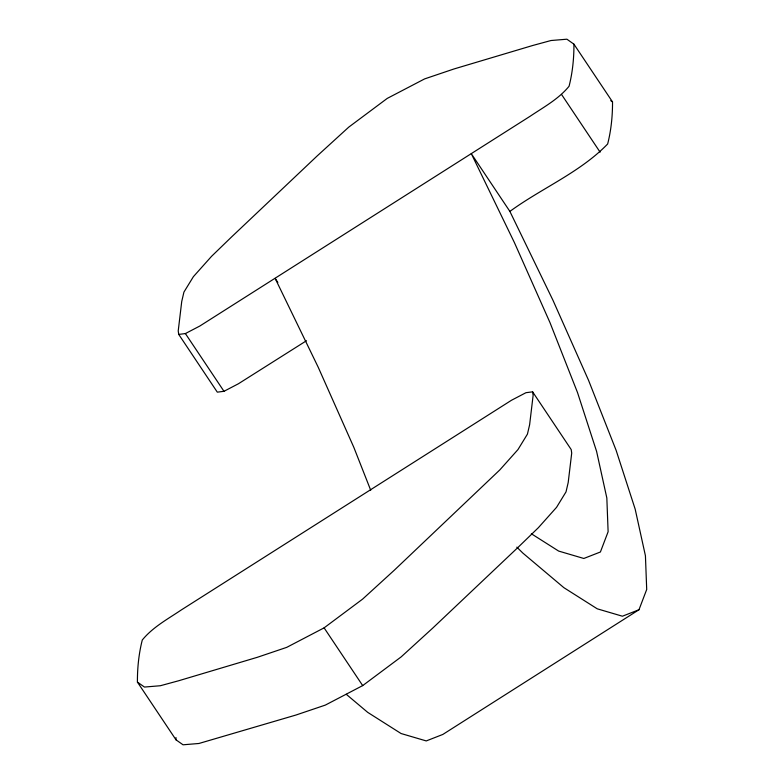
<?xml version="1.0" encoding="UTF-8"?>
<svg xmlns="http://www.w3.org/2000/svg" width="784" height="784" viewBox="0 0 784 784"><rect width="100%" height="100%" fill="white"/><g stroke="black" fill="none" stroke-linecap="round" stroke-linejoin="round"><path stroke-width="1.18" d="M346.254 694.291L367.706 712.362L401.075 733.53L426.251 740.929L442.833 734.441L638.989 609.736L646.702 589.48L645.428 555.768L635.177 509.149L616.136 450.369L588.578 380.377L552.975 300.292L509.884 211.406L471.302 153.664L514.392 242.55L549.996 322.636L577.543 392.637L596.595 451.408L606.836 498.026L608.119 531.738L600.407 551.995L583.825 558.473L558.649 551.074L531.346 533.757M178.732 334.415L185.387 333.563L199.832 326.026L530.151 116.248C543.704 107.124 558.58 99.098 569.066 86.25C572.536 72.657 574.015 58.232 573.927 44.169L566.901 39.2L550.995 40.523L532.689 45.501L453.975 68.972L424.624 78.9L387.247 98.402L348.762 127.126L317.157 155.957L231.584 236.935L211.562 256.319L193.393 276.664L183.917 292.118L181.731 301.507L178.223 330.926L178.732 334.415L217.315 392.157L223.979 391.304L238.424 383.758L306.495 340.717M509.884 211.406C541.715 188.15 579.964 172.519 607.649 143.991C611.128 130.399 612.598 115.973 612.52 101.91L573.927 44.169M137.416 682.09L144.452 687.058L160.357 685.735L178.664 680.757L257.377 657.286L286.728 647.359L324.106 627.857L362.59 599.133L394.195 570.301L499.79 469.939L517.959 449.595L527.426 434.14L529.621 424.752L533.13 395.332L532.62 391.843L525.966 392.696L511.521 400.242L181.202 610.011C167.649 619.144 152.772 627.161 142.286 640.009C138.817 653.601 137.337 668.027 137.416 682.09L176.008 739.831L183.044 744.8L198.95 743.477L295.97 715.028L325.321 705.1L362.698 685.598L401.183 656.874L432.788 628.043L518.361 547.065L538.383 527.681L556.552 507.336L566.019 491.882L568.204 482.493L571.712 453.074L571.213 449.585L532.62 391.843M638.989 609.736L622.418 616.214L597.241 608.815L563.863 587.657L522.84 553.073L516.832 547.144M610.765 100.666L612.52 101.91M561.53 94.433L600.113 152.174M277.85 282.426L275.135 278.379L318.226 367.265L353.829 447.35L370.714 490.255M185.387 333.563L223.979 391.304M324.106 627.857L362.698 685.598M175.979 737.568L176.008 739.831"/></g></svg>
